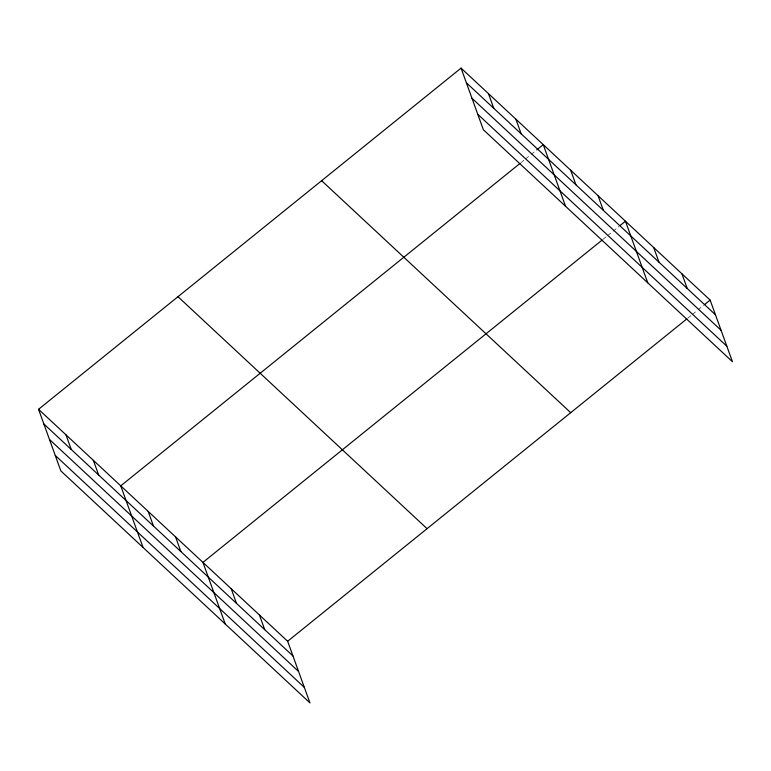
<?xml version="1.0" encoding="UTF-8"?>
<svg xmlns="http://www.w3.org/2000/svg" width="771" height="771" viewBox="0 0 771 771"><rect width="100%" height="100%" fill="white"/><g stroke="black" fill="none" stroke-linecap="round" stroke-linejoin="round"><path stroke-width="0.58" stroke-dasharray="3.85 2.89" d="M520.945 162.671L524.665 159.674M525.591 158.922L530.236 155.164M531.171 154.412L535.816 150.663M603.144 239.222L606.864 236.225M607.789 235.473L618.949 226.462M687.838 318.095L691.548 315.098M692.483 314.346L697.129 310.588M698.054 309.836L703.634 305.335"/><path stroke-width="1.16" d="M38.55 409.295L287.641 641.27L309.942 702.892L60.861 470.917L38.55 409.295L461.058 68.108L710.139 300.083L732.45 361.705L483.359 129.73L461.058 68.108M520.011 163.423L120.748 485.846L143.059 547.468M536.751 149.911L543.256 144.659L565.557 206.281M602.218 239.974L202.946 562.396L225.257 624.018M619.874 225.71L625.454 221.21L647.756 282.832M287.641 641.27L686.903 318.847M704.569 304.584L710.139 300.083M466.378 82.796L715.459 314.78M471.977 98.283L721.068 330.267M477.76 114.243L726.841 346.218M321.623 180.693L570.713 412.678M177.976 296.7L427.067 528.675M43.87 423.992L292.961 655.967M49.479 439.47L298.56 671.454M55.252 455.43L304.343 687.404M681.911 273.792L687.231 288.489M653.683 247.501L659.003 262.198M598.055 195.689L603.375 210.387M570.656 170.179L575.976 184.867M515.857 119.139L521.177 133.836M488.457 93.619L493.777 108.316M259.413 614.979L264.732 629.676M231.175 588.687L236.495 603.385M175.547 536.876L180.867 551.573M148.148 511.366L153.468 526.053M93.349 460.326L98.669 475.023M65.949 434.805L71.269 449.503"/></g></svg>
